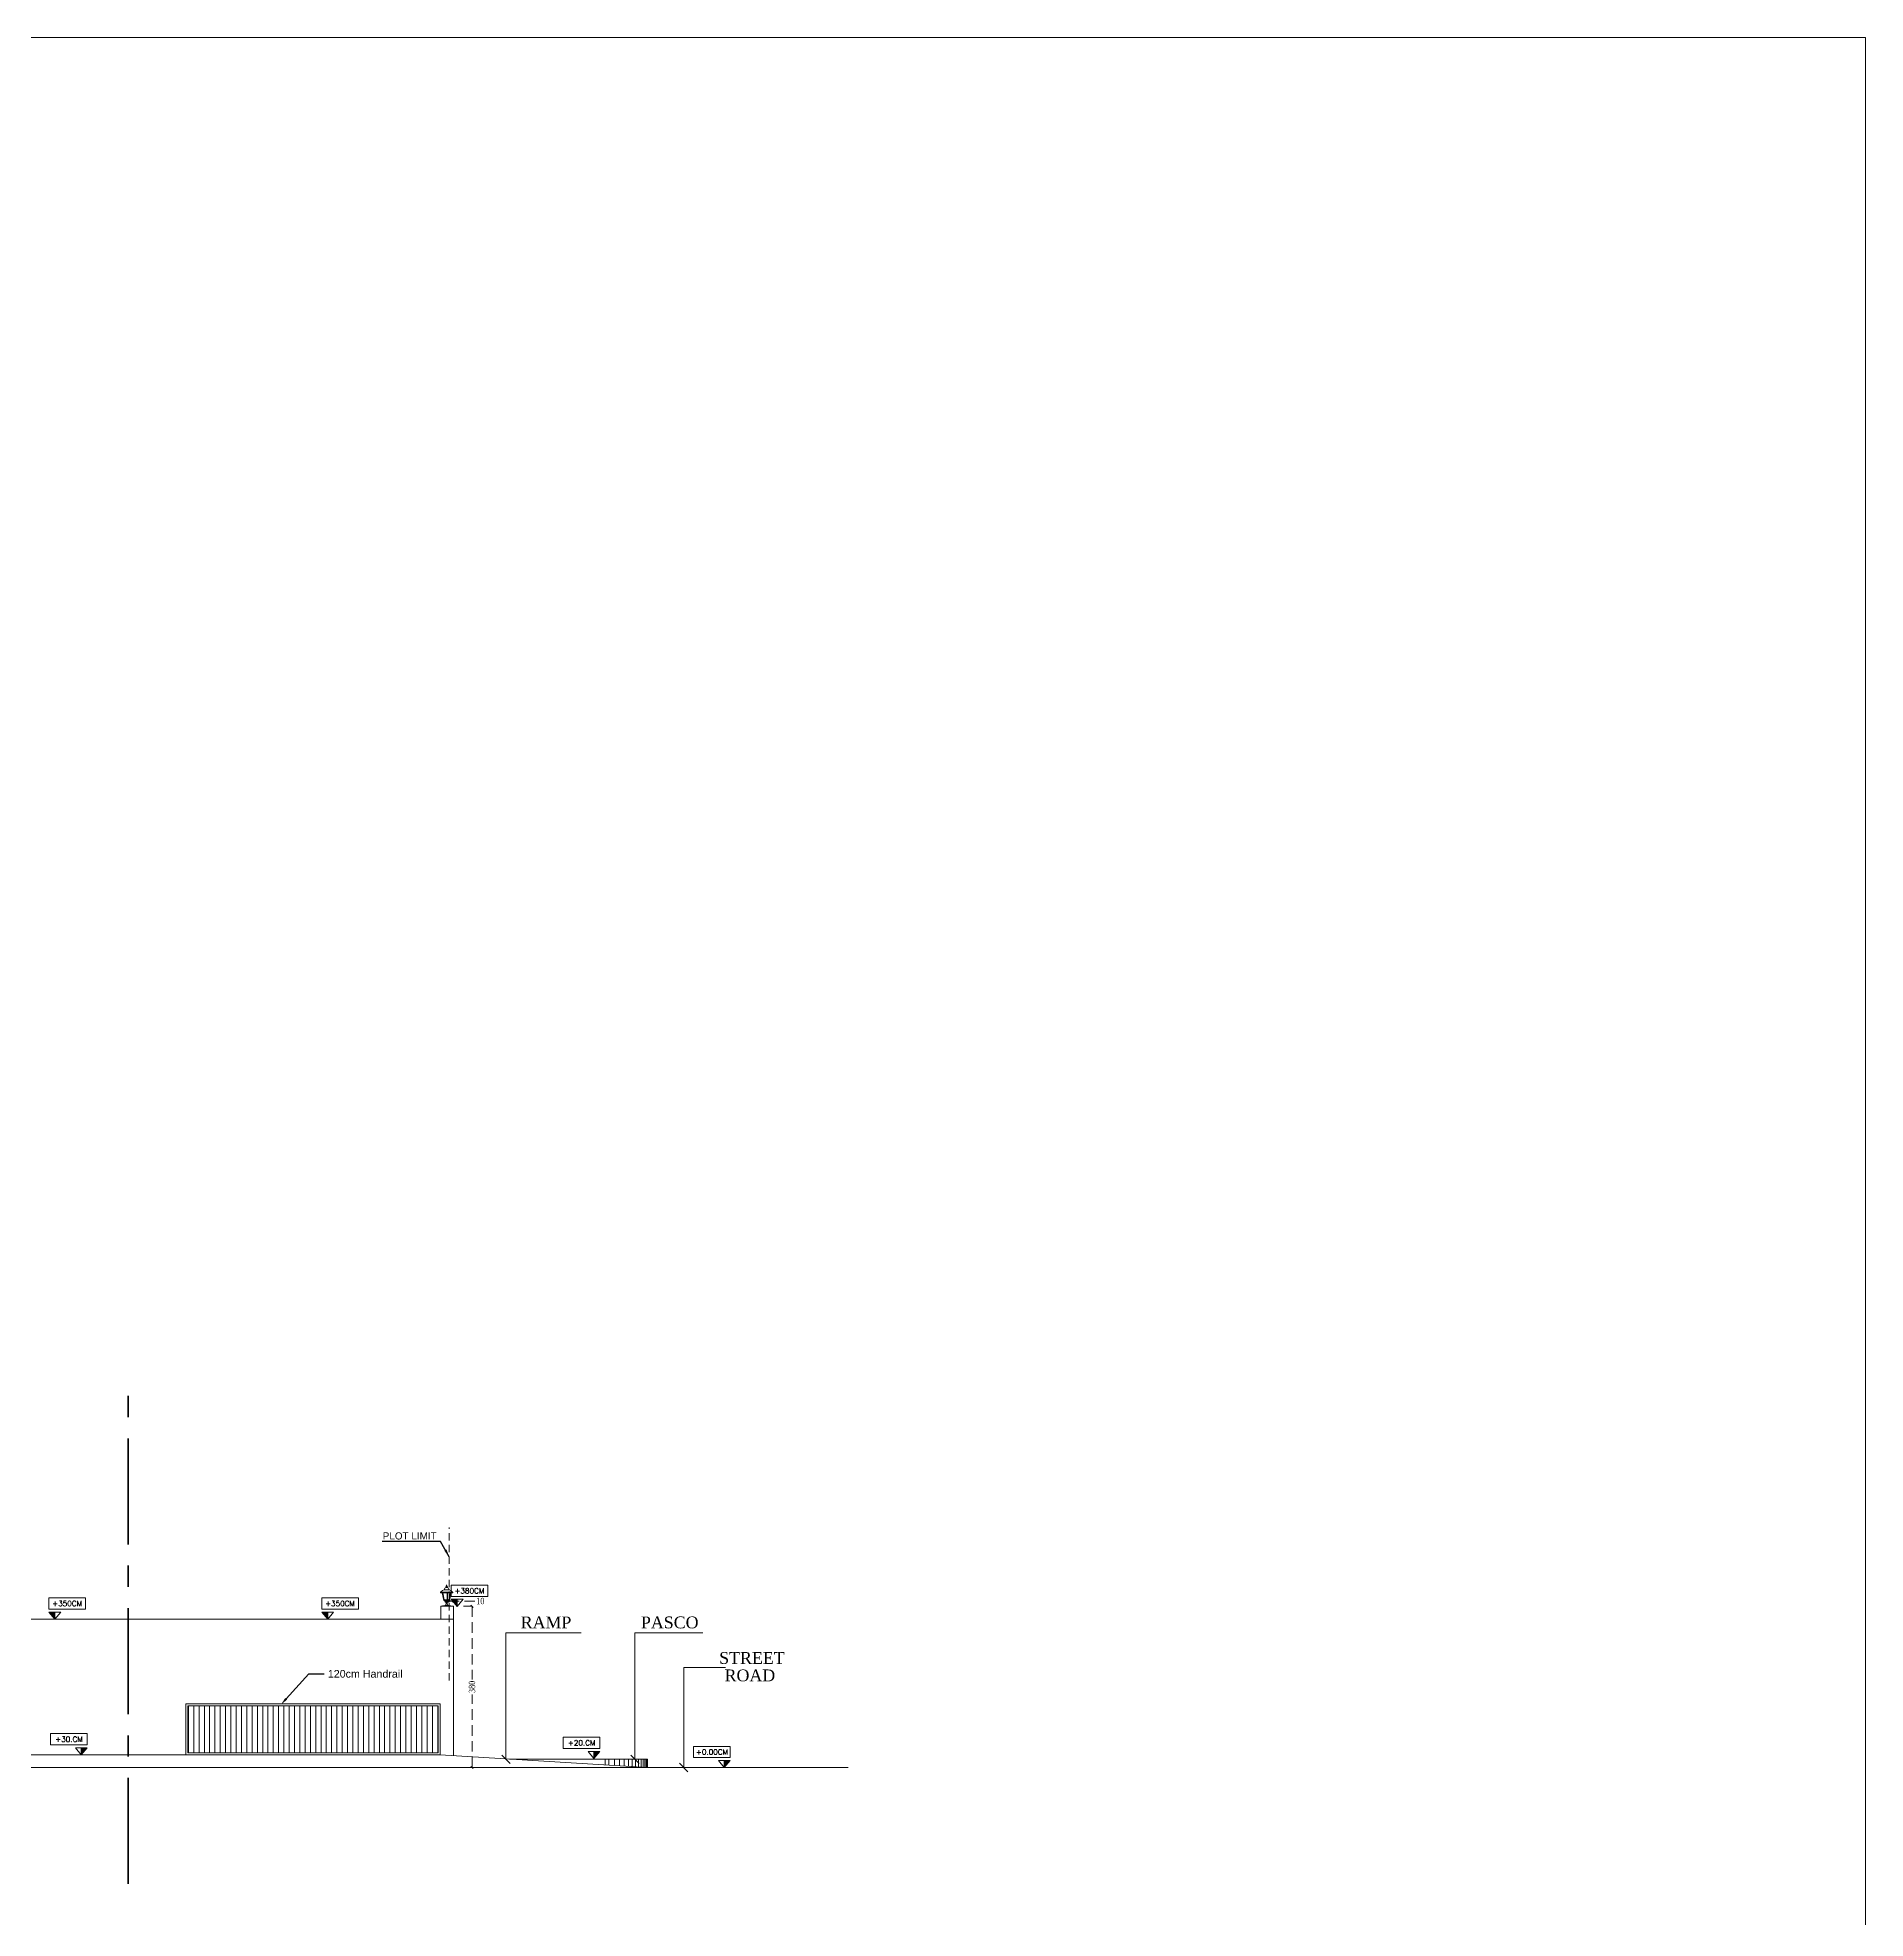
# Model space of a CAD drawing. Header units: inches. Extents: x -114 to 635, y -137 to 57.
# Drawn here: x -57.43 to -14.35, y -100.14 to -55.81 of the extents above; entities that cross this region are included whole.
import ezdxf
from ezdxf import colors
from ezdxf.entities.mleader import LeaderData, LeaderLine
from ezdxf.enums import TextEntityAlignment as Align
from ezdxf.math import Vec2, Vec3

# ---------------------------------------------------------------- set-up
doc = ezdxf.new("R2010")
doc.units = ezdxf.units.IN
doc.header["$MEASUREMENT"] = 0
doc.header["$PDMODE"] = 98
for name, pattern in [('ABOOD', [0.375, 0.25, -0.125]), ('CENTER', [2, 1.25, -0.25, 0.25, -0.25]), ('DASHED2', [0.375, 0.25, -0.125])]:
    doc.linetypes.add(name, pattern=pattern)
doc.layers.get('0').update_dxf_attribs({"lineweight": 5})
doc.layers.get('Defpoints').update_dxf_attribs({"lineweight": 5})
for name, color, linetype, lineweight in [('A-ARROW', 1, 'Continuous', 5), ('A-ELEV 02', 32, 'Continuous', 5), ('A-ELEV 03', 21, 'Continuous', 5), ('A-FIXTURES', 102, 'Continuous', 9), ('A-FLOOR LINE', 5, 'Continuous', 20), ('A-GEN-TEXT.', 3, 'Continuous', 5), ('A-HATCH', 8, 'Continuous', 5), ('A-HATCH SEC', 8, 'Continuous', 5), ('A-LEVEL TEXT', 3, 'Continuous', 5), ('A-PLOT LIMIT', 1, 'Continuous', 0), ('A-RAILING', 31, 'Continuous', 5), ('A-SECTION LINE', 230, 'Continuous', 35), ('BORDER A2', 7, 'Continuous', 50), ('DIM.', 1, 'Continuous', 5), ('LEVEL SYMBOL', 8, 'Continuous', 5), ('LEVELS', 251, 'Continuous', 5), ('TEXT', 255, 'Continuous', 5)]:
    doc.layers.add(name, color=color, linetype=linetype, lineweight=lineweight)
doc.styles.add('Arial', font='arial.ttf')
doc.styles.add('BORDER', font='times.ttf', dxfattribs={"height": 0.2})
doc.styles.add('ROMANS', font='romans.shx', dxfattribs={"width": 0.7})
doc.styles.add('ST', font='times.ttf', dxfattribs={"width": 0.8})
doc.styles.get("Standard").update_dxf_attribs({"font": 'arial.ttf'})
doc.styles.add('TEXTN', font='arial.ttf', dxfattribs={"height": 0.2})
doc.styles.add('TEXTS', font='arial.ttf', dxfattribs={"width": 0.8})
doc.dimstyles.new('100', dxfattribs={"dimtxt": 0.18, "dimasz": 0.05, "dimexe": 0.07, "dimexo": 0.07, "dimgap": 0.05, "dimtad": 1, "dimdec": 0, "dimlfac": 100, "dimzin": 0, "dimdsep": 46, "dimtxsty": 'ROMANS', "dimblk1": 'OBLIQUE', "dimblk2": 'OBLIQUE', "dimsah": 1, "dimcen": 0.09, "dimdle": 0.07, "dimclrd": 256, "dimclre": 256, "dimclrt": 3, "dimadec": 0, "dimazin": 0, "dimtfac": 1, "dimtdec": 0, "dimtix": 1, "dimtmove": 1, "dimatfit": 3, "dimldrblk": 'OBLIQUE', "dimfxl": 0, "dimtolj": 1, "dimtzin": 0, "dimlwd": -1, "dimlwe": -1, "dimarcsym": 0})
doc.dimstyles.new('RASH PLAN', dxfattribs={"dimtxt": 0.15, "dimasz": 0.05, "dimexe": 0, "dimexo": 0.1, "dimgap": 0.05, "dimtad": 0, "dimdec": 0, "dimlfac": 100, "dimzin": 0, "dimdsep": 46, "dimtxsty": 'ST', "dimblk": 'OBLIQUE', "dimcen": 0.09, "dimclrd": 200, "dimclre": 6, "dimclrt": 1, "dimadec": 0, "dimazin": 0, "dimtfac": 1, "dimtdec": 0, "dimtmove": 1, "dimatfit": 3, "dimldrblk": 'OBLIQUE', "dimfxl": 0, "dimtolj": 1, "dimtzin": 0, "dimlwd": -1, "dimlwe": -1, "dimarcsym": 0})
doc.dimstyles.get("Standard").update_dxf_attribs({"dimtxt": 0.18, "dimasz": 0.18, "dimexe": 0.18, "dimexo": 0.0625, "dimgap": 0.09, "dimtad": 0, "dimtih": 1, "dimtoh": 1, "dimdec": 4, "dimzin": 0, "dimdsep": 46, "dimtxsty": 'Standard', "dimcen": 0.09, "dimadec": 0, "dimazin": 0, "dimtfac": 1, "dimtdec": 4, "dimtofl": 0, "dimtmove": 0, "dimatfit": 3, "dimfxl": 1, "dimtolj": 1, "dimtzin": 0, "dimarcsym": 0})

# ---------------------------------------------------------------- blocks, each defined once
blk = doc.blocks.new('erfxd')
at = {"layer": 'A-FIXTURES'}
for p, q in [((-0.006874503720950997, 0.4504146978078438), (-0.0169237110950462, 0.4504146978078438)), ((-0.00694854298114933, 0.4450050838260609), (-0.006874503720950997, 0.4504146978078438)), ((-0.00694854298114933, 0.4450050838260609), (0.006948542982058825, 0.4450050838260609)), ((0.006874503720950997, 0.4504146978078438), (-0.006874503720950997, 0.4504146978078438)), ((-0.1427643318430682, 0.320701994036142), (-0.1427643318430682, 0.3325137299804624)), ((-0.1427643318430682, 0.3325137299804624), (-0.1329513845809061, 0.3325137299804624)), ((-0.1307378602690505, 0.320701994036142), (-0.1427643318430682, 0.320701994036142)), ((-0.1329513845809061, 0.3410580671956609), (-0.1012713993430907, 0.3726367759265372)), ((-0.1329513845809061, 0.3325137299804624), (-0.1329513845809061, 0.3410580671956609)), ((0.1329513845809061, 0.3325137299804624), (-0.1329513845809061, 0.3325137299804624)), ((-0.1307378602690505, 0.3140009111324389), (-0.1307378602690505, 0.320701994036142)), ((0.1307378602690505, 0.320701994036142), (-0.1307378602690505, 0.320701994036142)), ((-0.1077108184221061, 0.3140009111324389), (-0.1307378602690505, 0.3140009111324389)), ((-0.06607579709509537, 0.1386224308616306), (-0.1077108184221061, 0.3140009111324389)), ((0.1077108184218787, 0.3140009111324389), (-0.1077108184221061, 0.3140009111324389)), ((-0.1012713993430907, 0.3726367759265372), (-0.05901478098996904, 0.3892212129009636)), ((-0.1009894910993125, 0.007295968277844622), (-0.1009894910993125, -5.684341886080801e-14)), ((-0.1009894910993125, 0.007295968277844622), (0.1009894910990852, 0.007295968277844622)), ((0.1009894910990852, 1.13686837721616e-13), (-0.1009894910993125, -5.684341886080801e-14)), ((-0.05576849764509006, 0.155374209504032), (-0.09342663047493716, 0.3140009111324389)), ((-0.03644661617715883, 0.1386224308616306), (-0.06607579709509537, 0.1386224308616306)), ((0.05901478098996904, 0.3892212129009636), (-0.05901478098996904, 0.3892212129009636)), ((-0.05576849764509006, 0.155374209504032), (0.009413634444968011, 0.155374209504032)), ((-0.05126120663601341, 0.1386224308616306), (-0.05126120663601341, 0.1261918829140427)), ((-0.04647375131992248, 0.1261918829140427), (-0.05126120663601341, 0.1261918829140427)), ((0.05126120663487654, 0.1261918829140427), (-0.04647375131992248, 0.1261918829140427)), ((-0.03903689707897229, 0.1129878059426233), (-0.03903689707897229, 0.1261918829140427)), ((0.03903689707897229, 0.1129878059426233), (-0.03903689707897229, 0.1129878059426233)), ((-0.03676344607413284, 0.01606717846806305), (-0.03843237685089207, 0.01606717846806305)), ((-0.03843237685089207, 0.01606717846806305), (-0.03843237685089207, 0.0123688473017296)), ((-0.03843237685089207, 0.0123688473017296), (-0.03708596935973674, 0.0123688473017296)), ((-0.03843237685089207, 0.01172142708668389), (-0.03708596935973674, 0.01172142708668389)), ((-0.03843237685089207, 0.01172142708668389), (-0.03843237685089207, 0.008002209738265265)), ((-0.03843237685089207, 0.008002209738265265), (-0.03676344607413284, 0.008002209738265265)), ((-0.03708596935973674, 0.01172142708668389), (-0.03708596935973674, 0.0123688473017296)), ((0.03676344607481496, 0.01675246091474492), (-0.03676344607390547, 0.01675246091474492)), ((-0.03644661617715883, 0.1386224308616306), (0.03644661617602196, 0.1386224308616306)), ((-0.03269670344695896, 0.1129878059426233), (-0.03269670344695896, 0.09941513829323867)), ((0.03269670344695896, 0.09941513829323867), (-0.03269670344695896, 0.09941513829323867)), ((-0.01151999999990494, 0.09941513829323867), (-0.01151999999990494, 0.06053589885613064)), ((0.004389938325289222, 0.01201851197276937, 6.2931134e-09), (-0.003640698124513619, 0.01201851197276937, 6.2931134e-09)), ((0.0003746201003878014, 0.0160338301976708, 6.2931134e-09), (0.0003746201003878014, 0.008003193747867954, 6.2931134e-09)), ((0.009413634444968011, 0.3140009111324389), (0.009413634444968011, 0.155374209504032)), ((0.01151999999990494, 0.09941513829323867), (0.01151999999990494, 0.06053589885613064)), ((0.02331155231001958, 0.3140009111324389), (0.02331155231001958, 0.155374209504032)), ((0.02331155231001958, 0.155374209504032), (0.05468180244690757, 0.155374209504032)), ((0.03269670344695896, 0.1129878059426233), (0.03269670344695896, 0.09941513829323867)), ((0.03676344607481496, 0.01606717846806305), (0.03843237685157419, 0.01606717846806305)), ((0.03843237685157419, 0.008002209738265265), (0.03676344607481496, 0.008002209738265265)), ((0.03843237685157419, 0.0123688473017296), (0.03708596936041886, 0.0123688473017296)), ((0.03708596936041886, 0.01172142708668389), (0.03708596936041886, 0.0123688473017296)), ((0.03843237685157419, 0.01172142708668389), (0.03708596936041886, 0.01172142708668389)), ((0.03843237685157419, 0.01606717846806305), (0.03843237685157419, 0.0123688473017296)), ((0.03843237685157419, 0.01172142708668389), (0.03843237685157419, 0.008002209738265265)), ((0.03903689707897229, 0.1129878059426233), (0.03903689707897229, 0.1261918829140427)), ((0.05126120663487654, 0.1386224308616306), (0.05126120663487654, 0.1261918829140427)), ((0.05468180244690757, 0.155374209504032), (0.09233993527607254, 0.3140009111324389)), ((0.1009894910990852, 0.007295968277844622), (0.1009894910990852, 1.13686837721616e-13))]:
    blk.add_line(p, q, dxfattribs=at)
blk.add_lwpolyline([(0.03644661617602196, 0.1386224308616306), (0.06607579709509537, 0.1386224308616306), (0.1077108184218787, 0.3140009111324389), (0.1307378602690505, 0.3140009111324389), (0.1307378602690505, 0.320701994036142), (0.1427643318430682, 0.320701994036142), (0.1427643318430682, 0.3325137299804624), (0.1329513845809061, 0.3325137299804624), (0.1329513845809061, 0.3410580671956609), (0.1012713993428633, 0.3726367759265372), (0.05901478098996904, 0.3892212129009636, 0.3350232445550901), (0.006948542982058825, 0.4450050838260609), (0.006874503720950997, 0.4504146978078438), (0.0169237110950462, 0.4504146978078438, 0.0666166696096043), (1.13686837721616e-13, 0.5024953874575431)], format="xyb", dxfattribs=at)
for points in [[(-0.03676344607390547, 0.01675246091474492), (-0.03676344607390547, 0.007295968277844622)], [(0.03676344607481496, 0.01675246091474492), (0.03676344607481496, 0.007295968277844622)]]:
    blk.add_lwpolyline(points, dxfattribs=at)
blk.add_lwpolyline([(0.01474596365108027, 0.05545451416662672), (-0.01474596365108027, 0.05545451416662672), (-0.01474596365108027, 0.06053589885613064), (0.01474596365108027, 0.06053589885613064)], close=True, dxfattribs=at)
blk.add_circle((0.0003746201003878014, 0.01201851197276937, 6.2931134e-09), 0.004015318224901421, dxfattribs=at)
for centre, radius, start, end in [((0.003972980725961861, 0.3826212927244228), 0.0633325909173502, 99.93013110509133, 174.0183187134334), ((0.1861199483608971, 0.4132253454876604), 0.2064213544459291, 154.3758932323236, 169.6207847514564), ((-0.05782607474418455, 0.05804215378014987), 0.0463516241724035, 297.0269611567412, 356.7997249152112), ((0.05782607474509405, 0.05804215378014987), 0.0463516241724035, 183.2002750847888, 242.9730388432588)]:
    blk.add_arc(centre, radius, start, end, dxfattribs=at)
blk = doc.blocks.new('_Oblique')
at = {"color": 0, "lineweight": -2}
blk.add_line((-0.5, -0.5), (0.5, 0.5), dxfattribs=at)
blk = doc.blocks.new('*D72')
at = {"layer": 'Defpoints', "color": 0, "transparency": 16777216}
for p in [(-47.49045078416499, -92.78683463150789), (-47.19255025632766, -92.78683463150789), (-47.63962271844422, -96.58683463150776)]:
    blk.add_point(p, dxfattribs=at)
at = {"layer": 'DIM.', "color": 6, "transparency": 16777216}
for p, q in [((-47.39045078416499, -92.78683463150789), (-47.19255025632766, -92.78683463150789)), ((-47.53962271844421, -96.58683463150776), (-47.19255025632766, -96.58683463150776))]:
    blk.add_line(p, q, dxfattribs=at)
at = {"layer": 'DIM.', "color": 200, "linetype": 'DASHED2', "transparency": 16777216}
for p, q in [((-47.19255025632766, -92.78683463150789), (-47.19255025632766, -94.51069187736218)), ((-47.19255025632766, -96.58683463150776), (-47.19255025632766, -94.86297738565347))]:
    blk.add_line(p, q, dxfattribs=at)
at = {"layer": 'DIM.', "color": 200, "transparency": 16777216, "xscale": 0.05, "yscale": 0.05, "zscale": 0.05}
for p, rotation in [((-47.19255025632766, -92.78683463150789), 90), ((-47.19255025632766, -96.58683463150776), 270)]:
    blk.add_blockref('_Oblique', p, dxfattribs=dict(at, rotation=rotation))
at = {"layer": 'DIM.', "color": 1, "lineweight": 0, "transparency": 16777216, "insert": (-47.19255025632769, -94.68683463150779), "char_height": 0.15, "attachment_point": 5, "rotation": 90, "style": 'ST'}
blk.add_mtext('\\A1;380', dxfattribs=at)
blk = doc.blocks.new('*D73')
at = {"layer": 'Defpoints', "color": 0, "transparency": 16777216}
for p in [(-47.72962259805791, -92.78683463150766), (-47.62700026510697, -92.6635481162228), (-47.62700026510697, -92.78683463150774)]:
    blk.add_point(p, dxfattribs=at)
at = {"layer": 'DIM.', "color": 6, "transparency": 16777216}
for p, q in [((-47.72962259805791, -92.68683463150766), (-47.72962259805791, -92.6635481162228)), ((-47.62700026510697, -92.68683463150775), (-47.62700026510697, -92.6635481162228))]:
    blk.add_line(p, q, dxfattribs=at)
at = {"layer": 'DIM.', "color": 200, "linetype": 'DASHED2', "transparency": 16777216}
for p in [(-47.72962259805791, -92.6635481162228), (-47.12254584941945, -92.6635481162228)]:
    blk.add_line(p, (-47.62700026510697, -92.6635481162228), dxfattribs=at)
at = {"layer": 'DIM.', "color": 200, "transparency": 16777216, "xscale": 0.05, "yscale": 0.05, "zscale": 0.05, "rotation": 180}
blk.add_blockref('_Oblique', (-47.72962259805791, -92.6635481162228), dxfattribs=at)
at = {"layer": 'DIM.', "color": 200, "transparency": 16777216, "xscale": 0.05, "yscale": 0.05, "zscale": 0.05}
blk.add_blockref('_Oblique', (-47.62700026510697, -92.6635481162228), dxfattribs=at)
at = {"layer": 'DIM.', "color": 1, "lineweight": 0, "transparency": 16777216, "insert": (-46.99749177587944, -92.6635481162228), "char_height": 0.15, "attachment_point": 5, "style": 'ST'}
blk.add_mtext('\\A1;10', dxfattribs=at)
blk = doc.blocks.new('TAG-ELE-LVL')
at = {"layer": 'LEVEL SYMBOL'}
for p, q in [((-0.2097749077938715, 0.3499999999999659), (-0.2097749077943263, 0.7499999999999432)), ((-0.2097749077943263, 0.7499999999999432), (1.090225092205398, 0.7499999999999432)), ((1.090225092205854, 0.3499999999999091), (1.090225092205398, 0.7499999999999432)), ((-0.2097749077938715, 0.3499999999999659), (1.090225092205854, 0.3499999999999091)), ((0, 0), (4.547e-13, 0.2500000000001137))]:
    blk.add_line(p, q, dxfattribs=at)
blk.add_lwpolyline([(0, 0), (0.2097749077943263, 0.2500000000001137), (-0.2097749077938715, 0.2500000000000568)], close=True, dxfattribs=at)
blk.add_solid([(-0.2097749077938715, 0.2500000000000568), (0, 0), (4.547e-13, 0.2500000000001137)], dxfattribs=at)
at = {"layer": 'LEVEL SYMBOL', "style": 'TEXTN', "width": 0.7499999972715159}
blk.add_attdef('-', (0.3613475380338968, 0.0699743482624058), '', height=0.175, dxfattribs=at)
at = {"layer": 'LEVELS', "color": 1, "style": 'TEXTS', "width": 0.7499999972715159}
blk.add_attdef('FLOOR-NAME', text='', height=0.2500000000509317, dxfattribs=at).set_placement((-0.2097749077943263, 0.7999999999999547), align=Align.BOTTOM_LEFT)
blk.add_attdef('LVL', text='', height=0.2250000000458385, dxfattribs=at).set_placement((0.4402250922057648, 0.5499999999999547), align=Align.MIDDLE_CENTER)

msp = doc.modelspace()

# ---------------------------------------------------------------- hatches: boundary and pattern name
at = {"layer": 'A-RAILING', "lineweight": 0}
h = msp.add_hatch(dxfattribs=at)
h.set_pattern_fill('ANSI31', color=256, angle=45)
h.set_pattern_definition([(90, (-1287.501886852906, -384.880397337106), (-0.125, 0), [])])
h.paths.add_polyline_path([(-47.98962259805795, -96.23683463150775), (-47.98962259805795, -95.1368346315077), (-53.88962259805795, -95.1368346315077), (-53.88962259805795, -96.23683463150775)])

# ---------------------------------------------------------------- linework, layer by layer
at = {"layer": 'A-ELEV 02', "lineweight": 0}
for p, q in [((-47.92700014472064, -92.78683463150774), (-47.62700026510697, -92.78683463150774)), ((-47.92700014472064, -93.08683463150774), (-47.92700014472064, -92.78683463150774)), ((-47.62700026510697, -92.78683463150772), (-47.62700026510696, -96.30604359117734))]:
    msp.add_line(p, q, dxfattribs=at)
msp.add_lwpolyline([(-47.62700026510697, -93.08683463150774), (-59.92633232067374, -93.08683463150774)], dxfattribs=at)
at = {"layer": 'A-ELEV 03', "lineweight": 0}
for p, q in [((-43.05717703627391, -96.38683463150544), (-46.31214074416806, -96.38683463150544)), ((-44.05717703627596, -96.38683463150544), (-44.05717703627562, -96.52539001400943)), ((-43.05717703627596, -96.38683463150544), (-43.0571770362755, -96.58683463150702))]:
    msp.add_line(p, q, dxfattribs=at)
at = {"layer": 'A-FLOOR LINE', "lineweight": 0}
for p, q in [((-83.52700014472055, -96.5868346315077), (-43.0571770362755, -96.5868346315077)), ((-43.0571770362755, -96.5868346315077), (-47.93962259805795, -96.28683463150774)), ((-43.0571770362755, -96.58683463151844), (-38.32890172264331, -96.5868346315077))]:
    msp.add_line(p, q, dxfattribs=at)
at = {"layer": 'A-FLOOR LINE', "lineweight": 0, "elevation": 0.237503743264247}
msp.add_lwpolyline([(-83.52700014472055, -96.28683463150774), (-47.93962259805798, -96.28683463150774)], dxfattribs=at)
at = {"layer": 'A-HATCH', "lineweight": 0}
for p, q in [((-43.96717703627286, -96.53092002958441), (-43.96717703627354, -96.38683463150589)), ((-43.83717703627286, -96.53890782985924), (-43.83717703627343, -96.38683463150566)), ((-43.71717703627331, -96.54628118395898), (-43.71717703627354, -96.38683463150555)), ((-43.60717703627319, -96.5530400918838), (-43.60717703627364, -96.38683463150544)), ((-43.5071770362735, -96.55918455363361), (-43.50717703627373, -96.38683463150544)), ((-43.41717703627302, -96.5647145692085), (-43.41717703627359, -96.38683463150544)), ((-43.33717703627309, -96.56963013860836), (-43.33717703627366, -96.38683463150544)), ((-43.26717703627315, -96.57393126183321), (-43.26717703627349, -96.38683463150544)), ((-43.20717703627332, -96.57761793888311), (-43.20717703627355, -96.38683463150544)), ((-43.15717703627325, -96.58069016975803), (-43.15717703627382, -96.38683463150544)), ((-43.11717703627363, -96.58083463150716), (-43.11717703627386, -96.38683463150544)), ((-43.08717703627343, -96.5838346315072), (-43.08717703627366, -96.38683463150544)), ((-43.06717703627368, -96.38683463150544), (-43.06717703627322, -96.58583463150727))]:
    msp.add_line(p, q, dxfattribs=at)
at = {"layer": 'A-PLOT LIMIT', "linetype": 'ABOOD', "lineweight": 0, "ltscale": 0.7}
msp.add_line((-47.72962259805791, -94.53467294067453), (-47.72962259805791, -90.92588763737895), dxfattribs=at)
msp.add_line((-47.72962259805791, -94.53467294067453), (-47.72962259805791, -90.92588763737895), dxfattribs=at)
msp.add_line((-47.72962259805791, -94.53467294067453), (-47.72962259805791, -90.92588763737895), dxfattribs=at)
msp.add_line((-47.72962259805791, -94.53467294067453), (-47.72962259805791, -90.92588763737895), dxfattribs=at)
at = {"layer": 'A-RAILING', "lineweight": 0, "elevation": 1.032675056578114e-10}
for points in [[(-47.93962259805795, -96.28683463150774), (-47.93962259805795, -95.0868346315077), (-53.93962259805795, -95.0868346315077), (-53.93962259805795, -96.28683463150774)], [(-47.98962259805795, -96.23683463150775), (-47.98962259805795, -95.1368346315077), (-53.88962259805795, -95.1368346315077), (-53.88962259805795, -96.23683463150775)]]:
    msp.add_lwpolyline(points, close=True, dxfattribs=at)
at = {"layer": 'A-SECTION LINE', "linetype": 'CENTER', "ltscale": 2}
msp.add_lwpolyline([(-55.29428327281681, -99.32821042079217), (-55.29428327281681, -87.81337034219428)], dxfattribs=at)
at = {"layer": 'BORDER A2', "lineweight": 5}
msp.add_lwpolyline([(-113.738214173984, -137.2489989185893), (-14.34855900156953, -137.2489989185893), (-14.34855900156953, -55.81451615996808), (-113.738214173984, -55.81451615996808)], close=True, dxfattribs=at)

# ---------------------------------------------------------------- block references
at = {"layer": 'A-HATCH SEC', "lineweight": 0}
msp.add_blockref('erfxd', (-47.79102612201808, -92.78683463150774), dxfattribs=at)
at = {"layer": 'LEVEL SYMBOL', "lineweight": 0}
ref = msp.add_blockref('TAG-ELE-LVL', (-57.02509582386966, -93.08787733455844), dxfattribs=dict(at, xscale=0.6652799999999388, yscale=0.6652799999999388, zscale=0.6652799999999388))
ref.add_attrib('LVL', '+350CM', dxfattribs={"layer": 'A-LEVEL TEXT', "height": 0.125, "style": 'ROMANS'}).set_placement((-56.73536264669366, -92.72197333456481), align=Align.MIDDLE_CENTER)
ref = msp.add_blockref('TAG-ELE-LVL', (-50.59478621758376, -93.08787733455844), dxfattribs=dict(at, xscale=0.6652799999999388, yscale=0.6652799999999388, zscale=0.6652799999999388))
ref.add_attrib('LVL', '+350CM', dxfattribs={"layer": 'A-LEVEL TEXT', "height": 0.125, "style": 'ROMANS'}).set_placement((-50.30505304040776, -92.72197333456481), align=Align.MIDDLE_CENTER)
ref = msp.add_blockref('TAG-ELE-LVL', (-47.54439911810124, -92.78787733455844), dxfattribs=dict(at, xscale=0.6652799999999388, yscale=0.6652799999999388, zscale=0.6652799999999388))
ref.add_attrib('LVL', '+380CM', dxfattribs={"layer": 'A-LEVEL TEXT', "height": 0.125, "style": 'ROMANS'}).set_placement((-47.25466594092526, -92.42197333456481), align=Align.MIDDLE_CENTER)
ref = msp.add_blockref('TAG-ELE-LVL', (-56.40187958735032, -96.28683804685396, 1044.365627848327), dxfattribs=dict(at, xscale=-0.6652799999999388, yscale=0.6652799999999388, zscale=0.6652799999999388))
ref.add_attrib('LVL', '+30.CM', dxfattribs={"layer": 'A-LEVEL TEXT', "height": 0.125, "style": 'ROMANS'}).set_placement((-56.69161276452587, -95.92093404686067, 1044.365627848327), align=Align.MIDDLE_CENTER)
ref = msp.add_blockref('TAG-ELE-LVL', (-44.31752987118324, -96.37287746242286, -3780.250422229398), dxfattribs=dict(at, xscale=-0.6652799999999388, yscale=0.6652799999999388, zscale=0.6652799999999388))
ref.add_attrib('LVL', '+20.CM', dxfattribs={"layer": 'A-LEVEL TEXT', "height": 0.125, "style": 'ROMANS'}).set_placement((-44.60726304835882, -96.00697346242946, -3780.250422229398), align=Align.MIDDLE_CENTER)
ref = msp.add_blockref('TAG-ELE-LVL', (-41.24586803873711, -96.58683674619864, -1.339133073617286e-07), dxfattribs=dict(at, xscale=-0.6652799999999388, yscale=0.6652799999999388, zscale=0.6652799999999388))
ref.add_attrib('LVL', '+0.00CM', dxfattribs={"layer": 'A-LEVEL TEXT', "height": 0.125, "style": 'ROMANS'}).set_placement((-41.53560121591318, -96.22093274620501, -1.339133073617286e-07), align=Align.MIDDLE_CENTER)

# ---------------------------------------------------------------- texts
at = {"layer": 'A-GEN-TEXT.', "lineweight": 0, "style": 'BORDER'}
for s, p in [('RAMP', (-46.0442617718403, -93.30642418734116, -3788.933732323851)), ('PASCO', (-43.21064867173303, -93.30642418734116, -3788.933732323851)), ('STREET', (-41.36657044554269, -94.14412415643032, -3788.933732323845)), ('ROAD', (-41.23901972942454, -94.55497393447972, -3788.933732323845))]:
    msp.add_text(s, height=0.278764291976171, dxfattribs=at).set_placement(p)
at = {"layer": 'A-LEVEL TEXT', "lineweight": 0, "style": 'Arial'}
msp.add_text('PLOT LIMIT', height=0.1672143195867648, dxfattribs=at).set_placement((-49.29699370115861, -91.21173890064547))
msp.add_text('PLOT LIMIT', height=0.1672143195867648, dxfattribs=at).set_placement((-49.29699370115861, -91.21173890064547))

# ---------------------------------------------------------------- dimensions: what is measured, and where the dimension line sits
at = {"layer": 'DIM.', "lineweight": 0}
dim = msp.add_linear_dim(base=(-47.62700026510697, -92.6635481162228), p1=(-47.72962259805791, -92.78683463150766), p2=(-47.62700026510697, -92.78683463150774), angle=180, dimstyle='RASH PLAN', dxfattribs=at)
dim.commit()
dim.dimension.update_dxf_attribs({"geometry": '*D73', "text_midpoint": (-46.99749177587944, -92.66476319377382), "dimtype": 160})
dim = msp.add_linear_dim(base=(-47.19255025632766, -92.78683463150789), p1=(-47.6396227184442, -96.5868346315077), p2=(-47.49045078416498, -92.78683463150786), angle=90, dimstyle='RASH PLAN', dxfattribs=at)
dim.commit()
dim.dimension.update_dxf_attribs({"geometry": '*D72', "text_midpoint": (-47.19255025632769, -94.68683463150779)})

# ---------------------------------------------------------------- leaders
at = {"layer": 'A-ARROW', "lineweight": 0}
for points, dimstyle, override in [([(-47.72958784444182, -91.62019280766454, 4.45959880968072e-08), (-47.9379615041526, -91.2563072166566, 4.45959880968072e-08), (-49.30994652739417, -91.2563072166566, 4.45959880968072e-08)], 'Standard', {"dimgap": 0.09, "dimtad": 0, "dimclrd": 256}), ([(-47.72958784444182, -91.62019280766454, 4.45959880968072e-08), (-47.9379615041526, -91.2563072166566, 4.45959880968072e-08), (-49.30994652739417, -91.2563072166566, 4.45959880968072e-08)], 'Standard', {"dimgap": 0.09, "dimtad": 0, "dimclrd": 256}), ([(-46.39236507413165, -96.39259083640052, -3775.593606121174), (-46.39236507413165, -93.41431682285285, -3775.593606121174), (-44.62193460096347, -93.41431682285285, -3775.593606121175)], '100', {"dimasz": 0.2, "dimclrd": 256, "dimfxl": 0.18, "dimarcsym": 1}), ([(-43.35158291845158, -96.39259083640052, -3775.593606121174), (-43.35158291845158, -93.41431682285285, -3775.593606121174), (-41.74825379059217, -93.41431682285285, -3775.593606121175)], '100', {"dimasz": 0.2, "dimclrd": 256, "dimfxl": 0.18, "dimarcsym": 1}), ([(-42.20287162421431, -96.58683476316041, -3775.593606121167), (-42.20287162421567, -94.22771825606382, -3775.593606121167), (-41.22041817838743, -94.22771825606382, -3775.593606121168)], '100', {"dimasz": 0.2, "dimclrd": 256, "dimfxl": 0.18, "dimarcsym": 1})]:
    msp.add_leader(points, dimstyle=dimstyle, override=override, dxfattribs=at)
at = {"layer": 'TEXT', "lineweight": 0, "ltscale": 0.4}
ml = msp.add_multileader_mtext('Standard', dxfattribs=at)
ml.set_content('120cm Handrail', color=256)
ml.set_leader_properties()
ml.build(insert=Vec2(0, 0))
ml.multileader.update_dxf_attribs({"text_right_attachment_type": 6, "dogleg_length": 0.18, "arrow_head_size": 0.18})
ctx = ml.context
ctx.base_point, ctx.char_height, ctx.arrow_head_size, ctx.landing_gap_size, ctx.plane_origin = Vec3(-50.68097089289856, -94.3802283366425, 0.0004599830094098563), 0.18, 0.18, 0.09, Vec3(-18.49756767262502, -90.85293793375375, 0.0004599830094098563)
ctx.right_attachment = 6
notes = []
notes.append((ctx, [(0, (1, 1, 0), (-51.04097089289856, -94.3802283366425, 0.0004599830094098563), (1, 0), 0.36, [(0, [(-51.69353115982388, -95.1007359765491, 0.0004599830094098563)], 0, [])])]))
ctx.mtext.insert, ctx.mtext.flow_direction = Vec3(-50.59097089289855, -94.28869354810226, 0.0004599830094098563), 5
for ctx, leaders in notes:
    for number, flags, end, landing, length, lines in leaders:
        leader = LeaderData()
        leader.index, (leader.has_last_leader_line, leader.has_dogleg_vector, leader.attachment_direction) = number, flags
        leader.last_leader_point, leader.dogleg_vector, leader.dogleg_length = Vec3(end), Vec3(landing), length
        for number, points, colour, breaks in lines:
            line = LeaderLine()
            line.index, line.vertices, line.color, line.breaks = number, Vec3.list(points), colors.encode_raw_color(colour), breaks
            leader.lines.append(line)
        ctx.leaders.append(leader)

doc.saveas('drawing.dxf')
